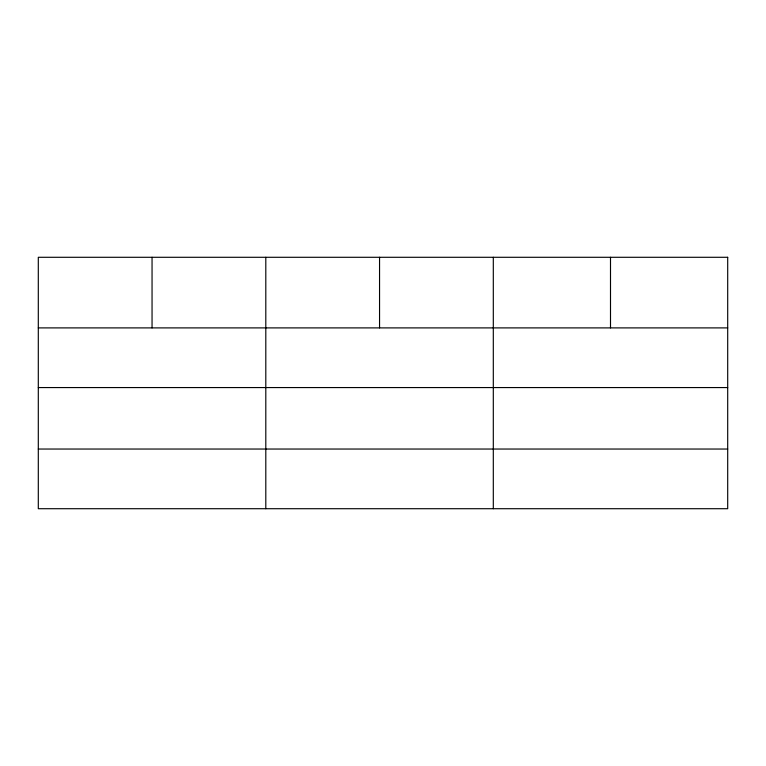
<?xml version="1.0" encoding="UTF-8"?>
<svg xmlns="http://www.w3.org/2000/svg" width="766" height="766" viewBox="0 0 766 766"><rect width="100%" height="100%" fill="white"/><g stroke="black" fill="none" stroke-linecap="round" stroke-linejoin="round"><path stroke-width="1.15" d="M38.3 327.896L727.7 327.896M38.3 387.567L727.7 387.567M38.3 449.039L727.7 449.039M610.502 257.29L610.502 327.896M493.304 257.29L493.304 508.71M379.553 257.29L379.553 327.896M265.802 257.29L265.802 508.71M152.051 257.29L152.051 327.896M727.7 257.29L38.3 257.29L38.3 508.71L727.7 508.71L727.7 257.29"/></g></svg>
